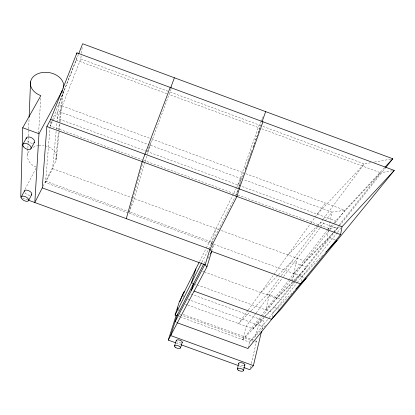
<?xml version="1.0" encoding="UTF-8"?>
<svg xmlns="http://www.w3.org/2000/svg" width="415" height="415" viewBox="0 0 415 415"><rect width="100%" height="100%" fill="white"/><g stroke="black" fill="none" stroke-linecap="round" stroke-linejoin="round"><path stroke-width="0.31" stroke-dasharray="2.08 1.56" d="M27.634 154.671L27.867 148.871M27.893 148.228L28.07 143.715M28.096 143.071L28.355 136.623M28.381 135.98L28.64 129.537M28.666 128.889L29.076 118.581M38.616 133.08L40.701 98.241M128.111 212.885L45.536 182.636L50.044 127.192M50.511 121.393L50.148 125.906L142.314 159.827M45.536 182.636L52.632 168.651L56.258 129.988M56.316 129.345L58.634 104.663L78.373 54.609M43.108 186.205L55.553 161.694L58.598 130.792M58.66 130.149L59.423 122.42M59.485 121.777L62.53 90.869M56.466 158.831L59.278 130.684M59.34 130.045L59.916 124.287M60.17 121.725L63.552 87.819M52.269 120.516L76.095 60.045L76.516 56.45M146.666 151.345L57.337 118.446L80.769 58.92L81.158 55.76M81.475 53.229L82.258 46.911M327.222 236.244L328.265 230.839M328.384 230.237L331.886 212.117L344.979 210.255L384.446 167.738M301.031 281.458L302.053 276.598L322.72 255.272M292.248 280.862L297.176 258.348M272.214 316.915L273.21 312.583L290.116 295.008M262.047 329.111L262.643 326.595A11.527 2.168 -70.9 0 0 260.957 321.817A11.527 2.168 -70.9 0 0 255.002 337.893M269.19 295.625L265.797 309.881L292.741 282.21M250.224 367.835L250.67 365.973M251.262 363.493L256.615 341.156L254.188 340.274M248.103 347.926L249.524 342.142L268.796 318.098M264.189 317.532L242.77 339.683L246.142 326.32L255.744 313.533M213.253 244.072L128.717 213.108L143.351 160.896M144.897 162.286L134.543 198.697L128.717 213.108M145.074 161.668L149.81 145.011L242.91 179.327M149.981 144.404L150.676 141.966M336.43 221.247L147.88 151.797L171.125 88.945M171.307 88.328L171.851 86.465M236.036 195.61L237.837 189.593M238.013 188.986L241.094 178.657M211.676 251.366L213.839 244.285L302.053 276.598M211.484 243.423L216.059 228.592M211.391 244.534L212.117 242.173L129.091 211.759M178.517 310.996L179.28 308.615M237.935 184.966L259.183 124.998L260.589 122.093M236.783 187.264L244.362 171.779M245.224 169.351L245.872 167.525M246.085 166.918L246.946 164.485M247.164 163.878L249.529 157.197M249.742 156.59L252.107 149.903M252.968 147.475L254.691 142.61M255.552 140.182L261.357 123.774M235.507 196.176L238.111 189.582M238.973 187.144L240.695 182.273M241.561 179.84L243.283 174.969M245.224 169.491L245.872 167.665M247.812 162.187L249.534 157.316M250.401 154.883L252.123 150.012M252.984 147.579L254.711 142.708M255.573 140.27L257.295 135.404M258.161 132.966L259.883 128.095L168.848 94.387M52.031 121.118L50.148 125.906L53.172 120.241M146.91 152.056L149.81 145.011M260.874 121.507L262 119.183M262.28 118.602L263.126 116.854M199.625 261.367L205.97 248.72M206.26 248.144L236.493 187.834M201.913 262.238L208.294 249.695M208.584 249.125L235.217 196.751M203.869 263.629L205.337 260.781M210.613 250.546L213.839 244.285M208.097 258.255L210.192 254.219M24.931 189.432L36.572 167.276A14.566 11.464 6.9 0 1 30.539 149.312M53.478 119.676L58.022 111.184L149.203 144.788M247.968 310.42L238.516 323.544L250.733 311.162M248.346 309.896L273.625 274.808M273.999 274.284L310.513 223.602M310.892 223.078L325.344 203.018M251.184 310.7L267.478 294.194L279.752 277.666M281.287 275.601L317.33 227.078M317.714 226.564L323.088 219.328M323.472 218.809L364.251 163.915L370.59 162.768M256.128 313.019L282.018 278.538M283.57 276.468L320.115 227.794M320.505 227.28L324.779 221.584M325.168 221.065L331.886 212.117L243.517 179.55M242.77 339.683L260.724 316.448M261.113 315.94L288.311 280.748M288.705 280.234L327.554 229.957M327.949 229.454L333.556 223.249M187.824 305.082L252.813 328.753L261.896 317.076M262.29 316.567L289.898 281.074M290.293 280.566L329.328 230.377M329.728 229.869L334.459 223.784M334.853 223.275L344.979 210.255L245.151 173.444M264.635 317.07L274.004 307.375L294.66 281.271M295.06 280.773L333.665 231.985M334.065 231.482L338.873 225.407M339.273 224.904L380.529 172.77L392.377 170.752M265.263 315.836L281.271 299.236L295.184 281.707M295.584 281.204L333.795 233.064M334.194 232.561L338.988 226.523M339.387 226.019L385.551 167.862M269.195 317.594L296.844 283.097M297.244 282.594L337.167 232.784M337.571 232.281L341.607 227.244M333.997 222.777L380.529 172.77L260.49 128.323M317.288 214.197L364.251 163.915L261.004 125.672M265.455 325.485L249.524 342.142L181.256 317.309M290.562 294.546L293.675 291.304M252.813 328.753L263.484 317.683M293.192 281.749L299.028 275.752L305.544 278.138M333.312 232.701L305.269 261.315L220.889 230.367M333.764 232.239L337.379 228.546L320.779 222.435L318.04 225.148M293.841 273.589L329.261 237.556L335.284 239.771M260.828 292.57L278.05 275.295M278.501 274.839L291.646 261.658L306.711 267.182L276.504 298.297L204.984 272.167M287.927 254.955L317.584 225.599M374.392 162.083L390.873 159.106M339.48 227.062L328.732 228.437L236.991 194.671M180.043 314.627L253.954 341.519M178.824 316.422L180.65 317.086M176.162 342.982L180.421 344.528M239.434 365.942L243.086 367.27M22.509 198.028L27.784 199.957M267.478 294.194L281.271 299.236M202.556 271.28L204.377 271.944M274.004 307.375L279.912 309.533M194.215 283.761L196.637 284.643M197.244 284.866L273.21 312.583M190.921 294.027L262.871 320.261M187.71 299.293L262.643 326.595M185.412 304.205L187.222 304.864M183.254 314.466L253.581 340.056M52.632 168.651L220.287 230.143M45.655 181.189L128.489 211.536M58.634 104.663L149.716 138.252M151.542 138.921L243.932 172.993M143.523 160.273L236.384 194.448M80.769 58.92L169.004 91.601M170.212 92.047L260.397 125.449M76.095 60.045L168.246 94.164M181.168 342.966A3.138 1.323 17.8 0 1 176.935 341.69M243.398 365.636A3.159 1.307 15.5 0 1 239.704 364.614M32.412 143.227A4.555 2.563 29.2 0 1 26.783 140.14M29.88 195.299A4.046 2.07 26.8 0 1 24.838 192.638M45.105 145.784A14.566 11.464 6.9 0 1 55.553 161.694M33.221 147.33A14.566 11.464 6.9 0 1 38.273 145.598M38.886 145.509A14.566 11.464 6.9 0 1 43.871 145.556M256.615 341.156A11.527 2.168 -70.9 0 1 254.826 341.249M183.56 295.153A11.553 0.752 -70.2 0 1 182.833 297.519"/><path stroke-width="0.62" d="M20.75 197.384L22.726 127.747L40.852 95.658A16.75 12.258 8.9 0 1 31.094 79.991A16.75 12.258 8.9 0 1 50.345 72.822A16.75 12.258 8.9 0 1 63.62 87.181M29.128 117.289L30.544 81.843M62.592 90.226L38.989 133.723L34.819 202.53L42.257 187.876L46.859 126.539L50.672 119.458L76.936 52.861L394.25 170.43L280.499 309.751L271.649 319.005M76.796 54.059L76.936 52.861M176.826 322.647L247.957 348.507L340.591 234.625L342.012 226.74L394.25 170.43M243.693 367.488L249.778 369.698L253.389 365.605L261.45 331.627M243.501 370.424L244.881 364.795M237.349 369.07L238.755 363.457M126.305 218.643L142.179 161.611L170.207 87.42M175.555 342.759L168.257 340.108L206.924 266.887L211.676 251.366L209.933 249.259L42.257 187.876M206.924 266.887L205.14 264.796L209.933 249.259L236.955 196.487L239.216 188.887L262.965 121.792M180.546 347.843L182.247 342.318M191.523 290.168L193.608 283.538L191.476 282.76L195.88 268.842M174.518 346.017L176.245 340.507M168.257 340.108L176.219 315.286M177.568 313.973L170.653 335.564L253.389 365.605M203.578 264.194L176.992 315.758L175.057 315.052L179.27 301.97L199.05 262.519M262.005 121.953L265.662 111.619M170.56 88.073L174.409 77.781M78.611 54.002L82.652 43.751L392.777 158.763L385.95 167.359M175.057 315.052L201.623 262.809M28.573 200.632A4.072 2.049 26.7 0 0 24.096 196.259A4.072 2.049 26.7 0 0 22.244 199.299A4.072 2.049 26.7 0 0 28.573 200.632L31.68 194.599M175.006 321.983L204.86 264.49M210.483 253.664L211.676 251.366L300.522 283.891M21.362 196.845L24.527 190.822M30.975 148.643L34.429 142.278M22.924 144.249L26.446 137.894M384.881 167.266L392.777 158.763M295.9 288.996L306.135 278.356M325.863 252.024L326.761 251.101M327.658 250.172L337.094 240.435M181.033 344.746L238.22 365.501M28.37 200.17L205.14 264.796M193.95 291.055L271.643 319.389M50.672 119.458L342.012 226.74M46.859 126.539L340.591 234.625M22.726 127.747L38.989 133.723M176.282 340.876A3.138 1.323 17.8 0 1 179.524 340.108A3.138 1.323 17.8 0 1 182.071 342.624M238.879 363.836A3.159 1.307 15.5 0 1 240.461 362.606A3.159 1.307 15.5 0 1 244.295 363.888A3.159 1.307 15.5 0 1 244.025 365.558M26.275 138.558A4.555 2.563 29.2 0 1 31.639 137.806A4.555 2.563 29.2 0 1 33.978 142.786M24.376 191.346A4.046 2.07 26.8 0 1 29.164 190.921A4.046 2.07 26.8 0 1 31.281 194.993M179.788 301.804A11.553 0.752 -70.2 0 1 184.302 292.098M177.2 309.574A11.553 0.752 -70.2 0 1 177.729 307.852M175.203 347.184A3.154 1.307 17.9 0 0 180.369 348.144A3.154 1.307 17.9 0 0 177.023 345.446A3.154 1.307 17.9 0 0 175.203 347.184M238.288 370.211A3.175 1.292 15.6 0 0 243.413 370.751A3.175 1.292 15.6 0 0 239.574 368.266A3.175 1.292 15.6 0 0 238.288 370.211M23.261 146.454A4.586 2.542 29 0 0 30.523 149.146A4.586 2.542 29 0 0 27.079 143.699A4.586 2.542 29 0 0 23.261 146.454"/></g></svg>
